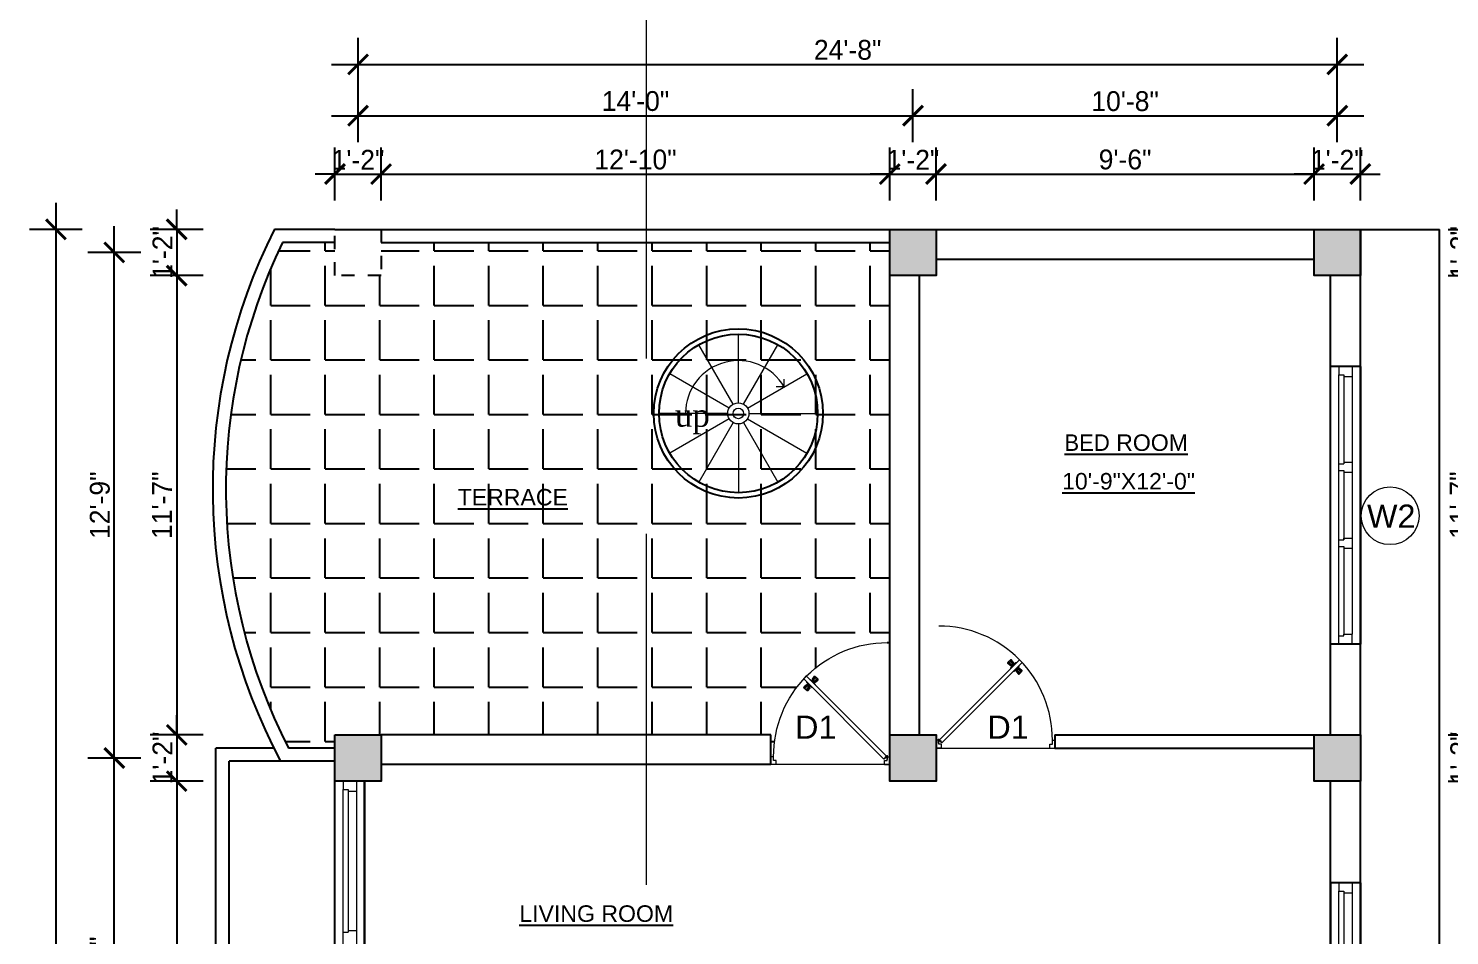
# Model space of a CAD drawing. Header units: inches. Extents: x 1397 to 20304, y -27267 to -746.
# Drawn here: x 3307.1 to 3737.3, y -8387.2 to -8112.7 of the extents above; entities that cross this region are included whole.
import ezdxf

# ---------------------------------------------------------------- set-up
doc = ezdxf.new("R2010")
doc.units = ezdxf.units.IN
doc.header["$LTSCALE"] = 17
doc.header["$MEASUREMENT"] = 0
for name, pattern in [('21_FP_00$0$HIDDEN', [0.375, 0.25, -0.125]), ('Dash1', [0.472441, 0.23622, -0.23622]), ('PHANTOM2', [1.25, 0.625, -0.125, 0.125, -0.125, 0.125, -0.125])]:
    doc.linetypes.add(name, pattern=pattern)
for name, color, linetype, lineweight in [('aa_section_line', 2, 'PHANTOM2', 13), ('DOOR & WIN', 1, 'Continuous', 25), ('ELEVATION', 7, 'Continuous', 25), ('gradient hatch', 9, 'Continuous', 9), ('OUTLINE', 1, 'Continuous', 25), ('PUERTAS', 7, 'Continuous', 9), ('TEXT', 231, 'Continuous', 20), ('WINDOW FRAME PLAN', 162, 'Continuous', 18)]:
    doc.layers.add(name, color=color, linetype=linetype, lineweight=lineweight)
doc.styles.add('7 INCH', font='times.ttf', dxfattribs={"height": 7})
doc.styles.add('ARCHITECTURE', font='stylu.ttf')
doc.styles.add('DIMTEXT', font='arial.ttf', dxfattribs={"height": 6})
doc.dimstyles.new('8 SCALE', dxfattribs={"dimscale": 0, "dimtxt": 6, "dimasz": 6, "dimexe": 8, "dimexo": 8, "dimgap": 1.25, "dimtad": 1, "dimdec": 0, "dimzin": 3, "dimdsep": 46, "dimlunit": 4, "dimtxsty": 'ARCHITECTURE', "dimblk": 'ARCHTICK', "dimcen": 8, "dimdle": 8, "dimclrd": 5, "dimclre": 5, "dimclrt": 7, "dimadec": 0, "dimazin": 0, "dimtfac": 0.75, "dimtdec": 0, "dimtix": 1, "dimtmove": 2, "dimatfit": 3, "dimldrblk": 'ARCHTICK', "dimfxl": 8, "dimfxlon": 1, "dimtolj": 1, "dimtzin": 0, "dimlwd": -1, "dimlwe": -1, "dimarcsym": 0})
pattern_1 = [(0, (-5496.587, -7503.508), (0, 16.5), [12, -4.5]), (90, (-5496.587, -7503.508), (-16.5, 1e-15), [12, -4.5])]

# ---------------------------------------------------------------- blocks, each defined once
blk = doc.blocks.new('3ft')
at = {"layer": 'PUERTAS', "color": 6}
for p, q in [((1.01, 2.52), (25.23, 26.74)), ((26.05, 25.92), (1.77, 1.64)), ((26.05, 25.92), (25.23, 26.74)), ((0, 2.4), (0, 0)), ((0.72, 2.4), (0, 2.4)), ((1.6, 0), (0, 0)), ((0.72, 1.52), (0.72, 2.44)), ((0.8, 1.52), (0.72, 1.52)), ((0.8, 1.52), (0.8, 2.41)), ((0.8, 1.2), (0.8, 1.52)), ((1.6, 1.2), (0.8, 1.2)), ((1.57, 1.84), (0.94, 2.47)), ((1.63, 1.89), (0.97, 2.55)), ((1.63, 1.89), (1.57, 1.84)), ((1.77, 1.64), (1.57, 1.84)), ((1.6, 0), (1.6, 1.2)), ((34.4, 0), (34.4, 1.2)), ((34.4, 1.2), (35.2, 1.2)), ((34.4, 0), (36, 0)), ((35.2, 1.2), (35.2, 2.4)), ((35.2, 2.4), (36, 2.4)), ((36, 0), (36, 2.4))]:
    blk.add_line(p, q, dxfattribs=at)
at = {"layer": 'PUERTAS', "color": 1}
for p, q in [((21.67, 25.73), (22.17, 26.23)), ((21.7, 25.82), (22.14, 26.26)), ((21.73, 25.79), (21.7, 25.82)), ((22.58, 26.7), (22.14, 26.26)), ((22.67, 26.73), (22.17, 26.23)), ((22.61, 26.67), (22.58, 26.7)), ((23.45, 25.91), (22.79, 26.73)), ((22.49, 24.95), (21.67, 25.61)), ((22.6, 24.96), (23.02, 25.38)), ((22.61, 24.25), (22.92, 24.72)), ((22.62, 24.13), (22.61, 24.14)), ((22.7, 25.07), (22.71, 25.06)), ((22.82, 25.06), (23.08, 25.32)), ((22.94, 24.95), (22.83, 25.07)), ((22.92, 24.72), (22.92, 24.72)), ((22.93, 24.94), (23.19, 25.21)), ((22.93, 24.84), (22.93, 24.83)), ((23.44, 25.81), (23.02, 25.38)), ((23.34, 25.58), (23.08, 25.32)), ((23.46, 25.47), (23.19, 25.21)), ((23.33, 25.7), (23.34, 25.69)), ((23.45, 25.46), (23.33, 25.57)), ((23.44, 23.31), (23.45, 23.3)), ((23.56, 23.3), (24.03, 23.61)), ((23.57, 25.47), (23.57, 25.47)), ((24.15, 25.79), (23.68, 25.48)), ((23.68, 25.48), (23.68, 25.48)), ((24.03, 23.61), (24.03, 23.62)), ((24.14, 23.62), (24.14, 23.62)), ((24.25, 23.62), (24.51, 23.89)), ((24.27, 25.78), (24.26, 25.79)), ((24.26, 23.29), (24.69, 23.71)), ((24.26, 23.63), (24.37, 23.52)), ((24.26, 23.18), (24.92, 22.37)), ((24.37, 23.52), (24.63, 23.77)), ((24.37, 23.4), (24.37, 23.4)), ((24.78, 24.15), (24.51, 23.89)), ((24.89, 24.03), (24.63, 23.77)), ((25.11, 24.14), (24.69, 23.71)), ((24.77, 24.14), (24.88, 24.03)), ((24.79, 24.38), (24.78, 24.37)), ((24.78, 24.26), (24.78, 24.26)), ((25.1, 24.84), (24.79, 24.38)), ((25, 24.03), (25, 24.03)), ((25.04, 22.36), (25.54, 22.86)), ((25.09, 24.96), (25.1, 24.95)), ((25.1, 22.42), (25.13, 22.39)), ((25.13, 22.39), (25.57, 22.83)), ((25.22, 24.14), (26.03, 23.48)), ((26.04, 23.37), (25.54, 22.86)), ((26.01, 23.27), (25.57, 22.83)), ((25.98, 23.3), (26.01, 23.27))]:
    blk.add_line(p, q, dxfattribs=at)
at = {"layer": 'PUERTAS', "color": 8}
for p, q in [((22.74, 25.1), (21.84, 25.9)), ((22.13, 26.28), (21.98, 26.13)), ((22.88, 25.24), (22.01, 26.06)), ((22.13, 26.28), (22.27, 26.42)), ((22.29, 26.41), (22.27, 26.42)), ((23.16, 25.52), (22.34, 26.39)), ((23.3, 25.66), (22.5, 26.56)), ((23.41, 25.77), (22.65, 26.71)), ((23.46, 25.83), (22.72, 26.75)), ((22.57, 24.94), (21.65, 25.68)), ((22.63, 24.99), (21.69, 25.75)), ((22.69, 24.32), (23.02, 24.83)), ((22.95, 24.96), (22.84, 25.07)), ((22.98, 24.99), (22.86, 25.1)), ((23.03, 25.04), (22.91, 25.15)), ((22.91, 24.53), (23.1, 24.91)), ((23.11, 25.12), (22.99, 25.23)), ((23.13, 24.76), (23.18, 24.99)), ((23.28, 25.3), (23.17, 25.41)), ((23.36, 25.37), (23.25, 25.49)), ((23.31, 24.94), (23.28, 25.08)), ((23.41, 25.43), (23.3, 25.54)), ((23.46, 25.09), (23.32, 25.13)), ((23.44, 25.45), (23.33, 25.56)), ((23.64, 25.27), (23.41, 25.22)), ((23.87, 25.49), (23.49, 25.3)), ((24.08, 25.71), (23.57, 25.38)), ((23.63, 23.38), (24.14, 23.72)), ((23.84, 23.6), (24.22, 23.79)), ((24.07, 23.82), (24.3, 23.88)), ((24.25, 24), (24.39, 23.97)), ((24.25, 23.26), (24.99, 22.34)), ((24.27, 23.64), (24.38, 23.53)), ((24.3, 23.67), (24.41, 23.56)), ((24.3, 23.32), (25.06, 22.38)), ((24.35, 23.72), (24.46, 23.61)), ((24.4, 24.15), (24.43, 24.01)), ((24.41, 23.43), (25.2, 22.53)), ((24.43, 23.8), (24.54, 23.69)), ((24.58, 24.33), (24.52, 24.1)), ((24.55, 23.57), (25.37, 22.7)), ((24.6, 23.97), (24.72, 23.86)), ((24.8, 24.56), (24.61, 24.18)), ((25.02, 24.77), (24.68, 24.26)), ((24.68, 24.05), (24.79, 23.94)), ((24.73, 24.1), (24.85, 23.99)), ((24.76, 24.13), (24.87, 24.02)), ((24.83, 23.85), (25.7, 23.03)), ((24.97, 23.99), (25.87, 23.2)), ((25.08, 24.1), (26.02, 23.34)), ((25.14, 24.15), (26.06, 23.41)), ((25.58, 22.82), (25.43, 22.67)), ((25.58, 22.82), (25.73, 22.97)), ((25.72, 22.98), (25.73, 22.97)), ((0, 0), (36, 0))]:
    blk.add_line(p, q, dxfattribs=at)
at = {"layer": 'PUERTAS', "color": 2}
for p, q in [((21.99, 26.11), (21.98, 26.13)), ((25.42, 22.68), (25.43, 22.67))]:
    blk.add_line(p, q, dxfattribs=at)
at = {"layer": 'PUERTAS', "color": 6}
for radius in [0.155, 0.0752]:
    blk.add_circle((0.82, 2.56), radius, dxfattribs=at)
blk.add_arc((0.82, 2.56), 34.38, 359.7285, 90.0333, dxfattribs=at)
at = {"layer": 'PUERTAS', "color": 1}
for centre, start, end in [((22.73, 26.68), 38.9236, 135), ((23.39, 25.86), 315, 38.9236), ((22.54, 25.01), 231.0764, 315), ((22.67, 24.2), 135, 225), ((22.77, 25.12), 225, 315), ((22.99, 24.89), 135, 219.7428), ((22.87, 24.78), 315, 39.7428), ((23.28, 25.63), 315, 45), ((23.51, 23.36), 225, 315), ((23.51, 25.41), 50.2572, 135), ((23.62, 25.53), 230.2572, 315), ((24.09, 23.56), 50.2572, 135), ((24.2, 23.68), 230.2572, 315), ((24.2, 25.73), 45, 135), ((24.32, 23.23), 135, 218.9236), ((24.42, 23.46), 135, 225), ((24.84, 24.31), 135, 219.7428), ((24.72, 24.21), 315, 39.7428), ((24.94, 23.98), 45, 135), ((24.98, 22.42), 218.9236, 315), ((25.04, 24.89), 315, 45), ((25.17, 24.08), 51.0764, 135), ((25.98, 23.42), 315, 51.0764)]:
    blk.add_arc(centre, 0.08, start, end, dxfattribs=at)
blk = doc.blocks.new('*U2798')
at = {"color": 3, "xscale": -1}
blk.add_blockref('3ft', (42, 0), dxfattribs=at)
blk = doc.blocks.new('DFFDFD')
at = {"layer": 'DOOR & WIN'}
for p, q in [((-13646.78, -2252.33), (-13646.78, -2168.33)), ((-13637.78, -2168.33), (-13646.78, -2168.33)), ((-13637.78, -2168.33), (-13637.78, -2252.33)), ((-13637.78, -2252.33), (-13646.78, -2252.33)), ((-13637.78, -2252.33), (-13646.78, -2252.33))]:
    blk.add_line(p, q, dxfattribs=at)
at = {"layer": 'WINDOW FRAME PLAN'}
for p, q in [((-13644.28, -2168.33), (-13644.28, -2170.83)), ((-13640.28, -2168.33), (-13640.28, -2171.33)), ((-13644.28, -2249.83), (-13644.28, -2170.83)), ((-13644.28, -2170.83), (-13642.78, -2170.83)), ((-13642.78, -2170.83), (-13642.78, -2171.33)), ((-13642.78, -2171.33), (-13642.78, -2197.83)), ((-13642.78, -2171.33), (-13640.28, -2171.33)), ((-13640.28, -2171.33), (-13640.28, -2249.33)), ((-13644.28, -2197.83), (-13642.78, -2197.83)), ((-13642.78, -2197.33), (-13640.28, -2197.33)), ((-13644.28, -2199.83), (-13642.78, -2199.83)), ((-13642.78, -2199.83), (-13642.78, -2200.33)), ((-13642.78, -2199.83), (-13642.78, -2220.83)), ((-13642.78, -2200.33), (-13640.28, -2200.33)), ((-13644.28, -2220.83), (-13642.78, -2220.83)), ((-13644.28, -2222.83), (-13642.78, -2222.83)), ((-13642.78, -2220.33), (-13640.28, -2220.33)), ((-13642.78, -2220.83), (-13642.78, -2220.33)), ((-13642.78, -2222.83), (-13642.78, -2249.33)), ((-13642.78, -2223.33), (-13640.28, -2223.33)), ((-13644.28, -2252.33), (-13644.28, -2249.83)), ((-13644.28, -2249.83), (-13642.78, -2249.83)), ((-13642.78, -2249.33), (-13640.28, -2249.33)), ((-13642.78, -2249.83), (-13642.78, -2249.33)), ((-13640.28, -2252.33), (-13640.28, -2249.33))]:
    blk.add_line(p, q, dxfattribs=at)
blk = doc.blocks.new('ffddd')
at = {"layer": 'DOOR & WIN'}
for p, q in [((-13345.31, -2388.07), (-13345.31, -2316.07)), ((-13336.31, -2316.07), (-13345.31, -2316.07)), ((-13336.31, -2316.07), (-13336.31, -2388.07)), ((-13336.31, -2388.07), (-13345.31, -2388.07)), ((-13336.31, -2388.07), (-13345.31, -2388.07))]:
    blk.add_line(p, q, dxfattribs=at)
at = {"layer": 'WINDOW FRAME PLAN'}
for p, q in [((-13342.81, -2316.07), (-13342.81, -2318.57)), ((-13342.81, -2385.57), (-13342.81, -2318.57)), ((-13342.81, -2318.57), (-13341.31, -2318.57)), ((-13341.31, -2318.57), (-13341.31, -2319.07)), ((-13338.81, -2316.07), (-13338.81, -2319.07)), ((-13341.31, -2319.07), (-13341.31, -2339.57)), ((-13341.31, -2319.07), (-13338.81, -2319.07)), ((-13338.81, -2319.07), (-13338.81, -2385.07)), ((-13342.81, -2339.57), (-13341.31, -2339.57)), ((-13341.31, -2339.07), (-13338.81, -2339.07)), ((-13342.81, -2341.57), (-13341.31, -2341.57)), ((-13341.31, -2341.57), (-13341.31, -2342.07)), ((-13341.31, -2341.57), (-13341.31, -2362.57)), ((-13341.31, -2342.07), (-13338.81, -2342.07)), ((-13341.31, -2362.07), (-13338.81, -2362.07)), ((-13341.31, -2362.57), (-13341.31, -2362.07)), ((-13342.81, -2362.57), (-13341.31, -2362.57)), ((-13342.81, -2364.57), (-13341.31, -2364.57)), ((-13341.31, -2364.57), (-13341.31, -2385.57)), ((-13341.31, -2365.07), (-13338.81, -2365.07)), ((-13342.81, -2388.07), (-13342.81, -2385.57)), ((-13342.81, -2385.57), (-13341.31, -2385.57)), ((-13341.31, -2385.07), (-13338.81, -2385.07)), ((-13341.31, -2385.57), (-13341.31, -2385.07)), ((-13338.81, -2388.07), (-13338.81, -2385.07))]:
    blk.add_line(p, q, dxfattribs=at)
blk = doc.blocks.new('_ArchTick')
at = {"color": 0, "linetype": 'ByBlock', "const_width": 0.15}
blk.add_lwpolyline([(-0.5, -0.5), (0.5, 0.5)], dxfattribs=at)
blk = doc.blocks.new('*D2887')
at = {"layer": 'Defpoints', "color": 0, "transparency": 16777216}
for p in [(3413.87, -8156.74), (3399.87, -8173.48), (3413.87, -8173.48)]:
    blk.add_point(p, dxfattribs=at)
at = {"layer": 'OUTLINE', "color": 5, "transparency": 16777216}
for p, q in [((3399.87, -8164.74), (3399.87, -8148.74)), ((3413.87, -8164.74), (3413.87, -8148.74)), ((3399.87, -8156.74), (3393.87, -8156.74)), ((3399.87, -8156.74), (3413.87, -8156.74)), ((3413.87, -8156.74), (3419.87, -8156.74))]:
    blk.add_line(p, q, dxfattribs=at)
at = {"layer": 'OUTLINE', "color": 5, "transparency": 16777216, "xscale": 6, "yscale": 6, "zscale": 6}
blk.add_blockref('_ArchTick', (3399.87, -8156.74), dxfattribs=at)
at = {"layer": 'OUTLINE', "color": 5, "transparency": 16777216, "xscale": 6, "yscale": 6, "zscale": 6, "rotation": 180}
blk.add_blockref('_ArchTick', (3413.87, -8156.74), dxfattribs=at)
at = {"layer": 'OUTLINE', "color": 7, "transparency": 16777216, "insert": (3406.87, -8152.43), "char_height": 6, "attachment_point": 5, "style": 'ARCHITECTURE'}
blk.add_mtext('\\A1;1\'-2"', dxfattribs=at)
blk = doc.blocks.new('*D2888')
at = {"layer": 'Defpoints', "color": 0, "transparency": 16777216}
for p in [(3567.87, -8156.74), (3413.87, -8173.48), (3567.87, -8173.48)]:
    blk.add_point(p, dxfattribs=at)
at = {"layer": 'OUTLINE', "color": 5, "transparency": 16777216}
for p, q in [((3413.87, -8164.74), (3413.87, -8148.74)), ((3567.87, -8164.74), (3567.87, -8148.74)), ((3405.87, -8156.74), (3575.87, -8156.74))]:
    blk.add_line(p, q, dxfattribs=at)
at = {"layer": 'OUTLINE', "color": 5, "transparency": 16777216, "xscale": 6, "yscale": 6, "zscale": 6, "rotation": 180}
blk.add_blockref('_ArchTick', (3413.87, -8156.74), dxfattribs=at)
at = {"layer": 'OUTLINE', "color": 5, "transparency": 16777216, "xscale": 6, "yscale": 6, "zscale": 6}
blk.add_blockref('_ArchTick', (3567.87, -8156.74), dxfattribs=at)
at = {"layer": 'OUTLINE', "color": 7, "transparency": 16777216, "insert": (3490.87, -8152.38), "char_height": 6, "attachment_point": 5, "style": 'ARCHITECTURE'}
blk.add_mtext('\\A1;12\'-10"', dxfattribs=at)
blk = doc.blocks.new('*D2889')
at = {"layer": 'Defpoints', "color": 0, "transparency": 16777216}
for p in [(3581.87, -8156.74), (3567.87, -8173.48), (3581.87, -8173.48)]:
    blk.add_point(p, dxfattribs=at)
at = {"layer": 'OUTLINE', "color": 5, "transparency": 16777216}
for p, q in [((3567.87, -8164.74), (3567.87, -8148.74)), ((3581.87, -8164.74), (3581.87, -8148.74)), ((3567.87, -8156.74), (3561.87, -8156.74)), ((3567.87, -8156.74), (3581.87, -8156.74)), ((3581.87, -8156.74), (3587.87, -8156.74))]:
    blk.add_line(p, q, dxfattribs=at)
at = {"layer": 'OUTLINE', "color": 5, "transparency": 16777216, "xscale": 6, "yscale": 6, "zscale": 6}
blk.add_blockref('_ArchTick', (3567.87, -8156.74), dxfattribs=at)
at = {"layer": 'OUTLINE', "color": 5, "transparency": 16777216, "xscale": 6, "yscale": 6, "zscale": 6, "rotation": 180}
blk.add_blockref('_ArchTick', (3581.87, -8156.74), dxfattribs=at)
at = {"layer": 'OUTLINE', "color": 7, "transparency": 16777216, "insert": (3574.87, -8152.43), "char_height": 6, "attachment_point": 5, "style": 'ARCHITECTURE'}
blk.add_mtext('\\A1;1\'-2"', dxfattribs=at)
blk = doc.blocks.new('*D2890')
at = {"layer": 'Defpoints', "color": 0, "transparency": 16777216}
for p in [(3696.33, -8156.74), (3581.87, -8173.48), (3696.33, -8173.48)]:
    blk.add_point(p, dxfattribs=at)
at = {"layer": 'OUTLINE', "color": 5, "transparency": 16777216}
for p, q in [((3581.87, -8164.74), (3581.87, -8148.74)), ((3696.33, -8164.74), (3696.33, -8148.74)), ((3573.87, -8156.74), (3704.33, -8156.74))]:
    blk.add_line(p, q, dxfattribs=at)
at = {"layer": 'OUTLINE', "color": 5, "transparency": 16777216, "xscale": 6, "yscale": 6, "zscale": 6, "rotation": 180}
blk.add_blockref('_ArchTick', (3581.87, -8156.74), dxfattribs=at)
at = {"layer": 'OUTLINE', "color": 5, "transparency": 16777216, "xscale": 6, "yscale": 6, "zscale": 6}
blk.add_blockref('_ArchTick', (3696.33, -8156.74), dxfattribs=at)
at = {"layer": 'OUTLINE', "color": 7, "transparency": 16777216, "insert": (3639.1, -8152.37), "char_height": 6, "attachment_point": 5, "style": 'ARCHITECTURE'}
blk.add_mtext('\\A1;9\'-6"', dxfattribs=at)
blk = doc.blocks.new('*D2891')
at = {"layer": 'Defpoints', "color": 0, "transparency": 16777216}
for p in [(3710.33, -8156.74), (3696.33, -8173.48), (3710.33, -8173.48)]:
    blk.add_point(p, dxfattribs=at)
at = {"layer": 'OUTLINE', "color": 5, "transparency": 16777216}
for p, q in [((3696.33, -8164.74), (3696.33, -8148.74)), ((3710.33, -8164.74), (3710.33, -8148.74)), ((3696.33, -8156.74), (3690.33, -8156.74)), ((3696.33, -8156.74), (3710.33, -8156.74)), ((3710.33, -8156.74), (3716.33, -8156.74))]:
    blk.add_line(p, q, dxfattribs=at)
at = {"layer": 'OUTLINE', "color": 5, "transparency": 16777216, "xscale": 6, "yscale": 6, "zscale": 6}
blk.add_blockref('_ArchTick', (3696.33, -8156.74), dxfattribs=at)
at = {"layer": 'OUTLINE', "color": 5, "transparency": 16777216, "xscale": 6, "yscale": 6, "zscale": 6, "rotation": 180}
blk.add_blockref('_ArchTick', (3710.33, -8156.74), dxfattribs=at)
at = {"layer": 'OUTLINE', "color": 7, "transparency": 16777216, "insert": (3703.33, -8152.43), "char_height": 6, "attachment_point": 5, "style": 'ARCHITECTURE'}
blk.add_mtext('\\A1;1\'-2"', dxfattribs=at)
blk = doc.blocks.new('*D2892')
at = {"layer": 'Defpoints', "color": 0, "transparency": 16777216}
for p in [(3574.87, -8139.1), (3406.87, -8180.48), (3574.87, -8180.48)]:
    blk.add_point(p, dxfattribs=at)
at = {"layer": 'OUTLINE', "color": 5, "transparency": 16777216}
for p, q in [((3406.87, -8147.1), (3406.87, -8131.1)), ((3574.87, -8147.1), (3574.87, -8131.1)), ((3398.87, -8139.1), (3582.87, -8139.1))]:
    blk.add_line(p, q, dxfattribs=at)
at = {"layer": 'OUTLINE', "color": 5, "transparency": 16777216, "xscale": 6, "yscale": 6, "zscale": 6, "rotation": 180}
blk.add_blockref('_ArchTick', (3406.87, -8139.1), dxfattribs=at)
at = {"layer": 'OUTLINE', "color": 5, "transparency": 16777216, "xscale": 6, "yscale": 6, "zscale": 6}
blk.add_blockref('_ArchTick', (3574.87, -8139.1), dxfattribs=at)
at = {"layer": 'OUTLINE', "color": 7, "transparency": 16777216, "insert": (3490.87, -8134.69), "char_height": 6, "attachment_point": 5, "style": 'ARCHITECTURE'}
blk.add_mtext('\\A1;14\'-0"', dxfattribs=at)
blk = doc.blocks.new('*D2893')
at = {"layer": 'Defpoints', "color": 0, "transparency": 16777216}
for p in [(3703.33, -8139.1), (3574.87, -8180.48), (3703.33, -8180.48)]:
    blk.add_point(p, dxfattribs=at)
at = {"layer": 'OUTLINE', "color": 5, "transparency": 16777216}
for p, q in [((3574.87, -8147.1), (3574.87, -8131.1)), ((3703.33, -8147.1), (3703.33, -8131.1)), ((3566.87, -8139.1), (3711.33, -8139.1))]:
    blk.add_line(p, q, dxfattribs=at)
at = {"layer": 'OUTLINE', "color": 5, "transparency": 16777216, "xscale": 6, "yscale": 6, "zscale": 6, "rotation": 180}
blk.add_blockref('_ArchTick', (3574.87, -8139.1), dxfattribs=at)
at = {"layer": 'OUTLINE', "color": 5, "transparency": 16777216, "xscale": 6, "yscale": 6, "zscale": 6}
blk.add_blockref('_ArchTick', (3703.33, -8139.1), dxfattribs=at)
at = {"layer": 'OUTLINE', "color": 7, "transparency": 16777216, "insert": (3639.1, -8134.72), "char_height": 6, "attachment_point": 5, "style": 'ARCHITECTURE'}
blk.add_mtext('\\A1;10\'-8"', dxfattribs=at)
blk = doc.blocks.new('*D2894')
at = {"layer": 'Defpoints', "color": 0, "transparency": 16777216}
for p in [(3703.33, -8123.57), (3406.87, -8180.48), (3703.33, -8180.48)]:
    blk.add_point(p, dxfattribs=at)
at = {"layer": 'OUTLINE', "color": 5, "transparency": 16777216}
for p, q in [((3406.87, -8131.57), (3406.87, -8115.57)), ((3703.33, -8131.57), (3703.33, -8115.57)), ((3398.87, -8123.57), (3711.33, -8123.57))]:
    blk.add_line(p, q, dxfattribs=at)
at = {"layer": 'OUTLINE', "color": 5, "transparency": 16777216, "xscale": 6, "yscale": 6, "zscale": 6, "rotation": 180}
blk.add_blockref('_ArchTick', (3406.87, -8123.57), dxfattribs=at)
at = {"layer": 'OUTLINE', "color": 5, "transparency": 16777216, "xscale": 6, "yscale": 6, "zscale": 6}
blk.add_blockref('_ArchTick', (3703.33, -8123.57), dxfattribs=at)
at = {"layer": 'OUTLINE', "color": 7, "transparency": 16777216, "insert": (3555.1, -8119.19), "char_height": 6, "attachment_point": 5, "style": 'ARCHITECTURE'}
blk.add_mtext('\\A1;24\'-8"', dxfattribs=at)
blk = doc.blocks.new('*D2895')
at = {"layer": 'Defpoints', "color": 0, "transparency": 16777216}
for p in [(3710.33, -8173.48), (3710.33, -8187.48), (3744.87, -8187.48)]:
    blk.add_point(p, dxfattribs=at)
at = {"layer": 'OUTLINE', "color": 5, "transparency": 16777216}
for p, q in [((3744.87, -8173.48), (3744.87, -8167.48)), ((3736.87, -8173.48), (3752.87, -8173.48)), ((3744.87, -8173.48), (3744.87, -8187.48)), ((3736.87, -8187.48), (3752.87, -8187.48)), ((3744.87, -8187.48), (3744.87, -8193.48))]:
    blk.add_line(p, q, dxfattribs=at)
at = {"layer": 'OUTLINE', "color": 5, "transparency": 16777216, "xscale": 6, "yscale": 6, "zscale": 6}
for p, rotation in [((3744.87, -8173.48), 270), ((3744.87, -8187.48), 90)]:
    blk.add_blockref('_ArchTick', p, dxfattribs=dict(at, rotation=rotation))
at = {"layer": 'OUTLINE', "color": 7, "transparency": 16777216, "insert": (3740.56, -8180.48), "char_height": 6, "attachment_point": 5, "rotation": 90, "style": 'ARCHITECTURE'}
blk.add_mtext('\\A1;1\'-2"', dxfattribs=at)
blk = doc.blocks.new('*D2896')
at = {"layer": 'Defpoints', "color": 0, "transparency": 16777216}
for p in [(3710.33, -8187.48), (3710.33, -8326.48), (3744.87, -8326.48)]:
    blk.add_point(p, dxfattribs=at)
at = {"layer": 'OUTLINE', "color": 5, "transparency": 16777216}
for p, q in [((3744.87, -8179.48), (3744.87, -8334.48)), ((3736.87, -8187.48), (3752.87, -8187.48)), ((3736.87, -8326.48), (3752.87, -8326.48))]:
    blk.add_line(p, q, dxfattribs=at)
at = {"layer": 'OUTLINE', "color": 5, "transparency": 16777216, "xscale": 6, "yscale": 6, "zscale": 6}
for p, rotation in [((3744.87, -8187.48), 90), ((3744.87, -8326.48), 270)]:
    blk.add_blockref('_ArchTick', p, dxfattribs=dict(at, rotation=rotation))
at = {"layer": 'OUTLINE', "color": 7, "transparency": 16777216, "insert": (3740.41, -8256.98), "char_height": 6, "attachment_point": 5, "rotation": 90, "style": 'ARCHITECTURE'}
blk.add_mtext('\\A1;11\'-7"', dxfattribs=at)
blk = doc.blocks.new('*D2897')
at = {"layer": 'Defpoints', "color": 0, "transparency": 16777216}
for p in [(3710.33, -8326.48), (3710.33, -8340.48), (3744.87, -8340.48)]:
    blk.add_point(p, dxfattribs=at)
at = {"layer": 'OUTLINE', "color": 5, "transparency": 16777216}
for p, q in [((3744.87, -8326.48), (3744.87, -8320.48)), ((3736.87, -8326.48), (3752.87, -8326.48)), ((3744.87, -8326.48), (3744.87, -8340.48)), ((3736.87, -8340.48), (3752.87, -8340.48)), ((3744.87, -8340.48), (3744.87, -8346.48))]:
    blk.add_line(p, q, dxfattribs=at)
at = {"layer": 'OUTLINE', "color": 5, "transparency": 16777216, "xscale": 6, "yscale": 6, "zscale": 6}
for p, rotation in [((3744.87, -8326.48), 270), ((3744.87, -8340.48), 90)]:
    blk.add_blockref('_ArchTick', p, dxfattribs=dict(at, rotation=rotation))
at = {"layer": 'OUTLINE', "color": 7, "transparency": 16777216, "insert": (3740.56, -8333.48), "char_height": 6, "attachment_point": 5, "rotation": 90, "style": 'ARCHITECTURE'}
blk.add_mtext('\\A1;1\'-2"', dxfattribs=at)
blk = doc.blocks.new('*D2898')
at = {"layer": 'Defpoints', "color": 0, "transparency": 16777216}
for p in [(3710.33, -8340.48), (3710.33, -8454.96), (3744.87, -8454.96)]:
    blk.add_point(p, dxfattribs=at)
at = {"layer": 'OUTLINE', "color": 5, "transparency": 16777216}
for p, q in [((3744.87, -8332.48), (3744.87, -8462.96)), ((3736.87, -8340.48), (3752.87, -8340.48)), ((3736.87, -8454.96), (3752.87, -8454.96))]:
    blk.add_line(p, q, dxfattribs=at)
at = {"layer": 'OUTLINE', "color": 5, "transparency": 16777216, "xscale": 6, "yscale": 6, "zscale": 6}
for p, rotation in [((3744.87, -8340.48), 90), ((3744.87, -8454.96), 270)]:
    blk.add_blockref('_ArchTick', p, dxfattribs=dict(at, rotation=rotation))
at = {"layer": 'OUTLINE', "color": 7, "transparency": 16777216, "insert": (3740.51, -8397.72), "char_height": 6, "attachment_point": 5, "rotation": 90, "style": 'ARCHITECTURE'}
blk.add_mtext('\\A1;9\'-6"', dxfattribs=at)
blk = doc.blocks.new('*D2902')
at = {"layer": 'Defpoints', "color": 0, "transparency": 16777216}
for p in [(3703.33, -8180.48), (3703.33, -8333.48), (3765.35, -8333.48)]:
    blk.add_point(p, dxfattribs=at)
at = {"layer": 'OUTLINE', "color": 5, "transparency": 16777216}
for p, q in [((3765.35, -8172.48), (3765.35, -8244.83)), ((3757.35, -8180.48), (3773.35, -8180.48)), ((3765.35, -8341.48), (3765.35, -8269.12)), ((3757.35, -8333.48), (3773.35, -8333.48))]:
    blk.add_line(p, q, dxfattribs=at)
at = {"layer": 'OUTLINE', "color": 5, "transparency": 16777216, "xscale": 6, "yscale": 6, "zscale": 6}
for p, rotation in [((3765.35, -8180.48), 90), ((3765.35, -8333.48), 270)]:
    blk.add_blockref('_ArchTick', p, dxfattribs=dict(at, rotation=rotation))
at = {"layer": 'OUTLINE', "color": 7, "transparency": 16777216, "insert": (3765.35, -8256.98), "char_height": 6, "attachment_point": 5, "rotation": 90, "style": 'ARCHITECTURE'}
blk.add_mtext('\\A1;12\'-9"', dxfattribs=at)
blk = doc.blocks.new('*D2903')
at = {"layer": 'Defpoints', "color": 0, "transparency": 16777216}
for p in [(3703.33, -8333.48), (3703.33, -8461.96), (3765.35, -8461.96)]:
    blk.add_point(p, dxfattribs=at)
at = {"layer": 'OUTLINE', "color": 5, "transparency": 16777216}
for p, q in [((3765.35, -8325.48), (3765.35, -8469.96)), ((3757.35, -8333.48), (3773.35, -8333.48)), ((3757.35, -8461.96), (3773.35, -8461.96))]:
    blk.add_line(p, q, dxfattribs=at)
at = {"layer": 'OUTLINE', "color": 5, "transparency": 16777216, "xscale": 6, "yscale": 6, "zscale": 6}
for p, rotation in [((3765.35, -8333.48), 90), ((3765.35, -8461.96), 270)]:
    blk.add_blockref('_ArchTick', p, dxfattribs=dict(at, rotation=rotation))
at = {"layer": 'OUTLINE', "color": 7, "transparency": 16777216, "insert": (3760.98, -8397.72), "char_height": 6, "attachment_point": 5, "rotation": 90, "style": 'ARCHITECTURE'}
blk.add_mtext('\\A1;10\'-8"', dxfattribs=at)
blk = doc.blocks.new('*D2905')
at = {"layer": 'Defpoints', "color": 0, "transparency": 16777216}
for p in [(3710.33, -8173.48), (3783.08, -8173.48), (3710.33, -8633.48)]:
    blk.add_point(p, dxfattribs=at)
at = {"layer": 'OUTLINE', "color": 5, "transparency": 16777216}
for p, q in [((3783.08, -8641.48), (3783.08, -8165.48)), ((3775.08, -8173.48), (3791.08, -8173.48)), ((3775.08, -8633.48), (3791.08, -8633.48))]:
    blk.add_line(p, q, dxfattribs=at)
at = {"layer": 'OUTLINE', "color": 5, "transparency": 16777216, "xscale": 6, "yscale": 6, "zscale": 6}
for p, rotation in [((3783.08, -8173.48), 90), ((3783.08, -8633.48), 270)]:
    blk.add_blockref('_ArchTick', p, dxfattribs=dict(at, rotation=rotation))
at = {"layer": 'OUTLINE', "color": 7, "transparency": 16777216, "insert": (3778.69, -8403.48), "char_height": 6, "attachment_point": 5, "rotation": 90, "style": 'ARCHITECTURE'}
blk.add_mtext('\\A1;38\'-4"', dxfattribs=at)
blk = doc.blocks.new('*D2906')
at = {"layer": 'Defpoints', "color": 0, "transparency": 16777216}
for p in [(3399.87, -8173.48), (3351.97, -8187.48), (3399.87, -8187.48)]:
    blk.add_point(p, dxfattribs=at)
at = {"layer": 'OUTLINE', "color": 5, "transparency": 16777216}
for p, q in [((3351.97, -8173.48), (3351.97, -8167.48)), ((3359.97, -8173.48), (3343.97, -8173.48)), ((3351.97, -8173.48), (3351.97, -8187.48)), ((3359.97, -8187.48), (3343.97, -8187.48)), ((3351.97, -8187.48), (3351.97, -8193.48))]:
    blk.add_line(p, q, dxfattribs=at)
at = {"layer": 'OUTLINE', "color": 5, "transparency": 16777216, "xscale": 6, "yscale": 6, "zscale": 6}
for p, rotation in [((3351.97, -8173.48), 270), ((3351.97, -8187.48), 90)]:
    blk.add_blockref('_ArchTick', p, dxfattribs=dict(at, rotation=rotation))
at = {"layer": 'OUTLINE', "color": 7, "transparency": 16777216, "insert": (3347.66, -8180.48), "char_height": 6, "attachment_point": 5, "rotation": 90, "style": 'ARCHITECTURE'}
blk.add_mtext('\\A1;1\'-2"', dxfattribs=at)
blk = doc.blocks.new('*D2907')
at = {"layer": 'Defpoints', "color": 0, "transparency": 16777216}
for p in [(3399.87, -8187.48), (3351.97, -8326.48), (3399.87, -8326.48)]:
    blk.add_point(p, dxfattribs=at)
at = {"layer": 'OUTLINE', "color": 5, "transparency": 16777216}
for p, q in [((3351.97, -8179.48), (3351.97, -8334.48)), ((3359.97, -8187.48), (3343.97, -8187.48)), ((3359.97, -8326.48), (3343.97, -8326.48))]:
    blk.add_line(p, q, dxfattribs=at)
at = {"layer": 'OUTLINE', "color": 5, "transparency": 16777216, "xscale": 6, "yscale": 6, "zscale": 6}
for p, rotation in [((3351.97, -8187.48), 90), ((3351.97, -8326.48), 270)]:
    blk.add_blockref('_ArchTick', p, dxfattribs=dict(at, rotation=rotation))
at = {"layer": 'OUTLINE', "color": 7, "transparency": 16777216, "insert": (3347.51, -8256.98), "char_height": 6, "attachment_point": 5, "rotation": 90, "style": 'ARCHITECTURE'}
blk.add_mtext('\\A1;11\'-7"', dxfattribs=at)
blk = doc.blocks.new('*D2908')
at = {"layer": 'Defpoints', "color": 0, "transparency": 16777216}
for p in [(3399.87, -8326.48), (3351.97, -8340.48), (3399.87, -8340.48)]:
    blk.add_point(p, dxfattribs=at)
at = {"layer": 'OUTLINE', "color": 5, "transparency": 16777216}
for p, q in [((3351.97, -8326.48), (3351.97, -8320.48)), ((3359.97, -8326.48), (3343.97, -8326.48)), ((3351.97, -8326.48), (3351.97, -8340.48)), ((3359.97, -8340.48), (3343.97, -8340.48)), ((3351.97, -8340.48), (3351.97, -8346.48))]:
    blk.add_line(p, q, dxfattribs=at)
at = {"layer": 'OUTLINE', "color": 5, "transparency": 16777216, "xscale": 6, "yscale": 6, "zscale": 6}
for p, rotation in [((3351.97, -8326.48), 270), ((3351.97, -8340.48), 90)]:
    blk.add_blockref('_ArchTick', p, dxfattribs=dict(at, rotation=rotation))
at = {"layer": 'OUTLINE', "color": 7, "transparency": 16777216, "insert": (3347.66, -8333.48), "char_height": 6, "attachment_point": 5, "rotation": 90, "style": 'ARCHITECTURE'}
blk.add_mtext('\\A1;1\'-2"', dxfattribs=at)
blk = doc.blocks.new('*D2909')
at = {"layer": 'Defpoints', "color": 0, "transparency": 16777216}
for p in [(3399.87, -8340.48), (3351.97, -8454.96), (3399.87, -8454.96)]:
    blk.add_point(p, dxfattribs=at)
at = {"layer": 'OUTLINE', "color": 5, "transparency": 16777216}
for p, q in [((3351.97, -8332.48), (3351.97, -8462.96)), ((3359.97, -8340.48), (3343.97, -8340.48)), ((3359.97, -8454.96), (3343.97, -8454.96))]:
    blk.add_line(p, q, dxfattribs=at)
at = {"layer": 'OUTLINE', "color": 5, "transparency": 16777216, "xscale": 6, "yscale": 6, "zscale": 6}
for p, rotation in [((3351.97, -8340.48), 90), ((3351.97, -8454.96), 270)]:
    blk.add_blockref('_ArchTick', p, dxfattribs=dict(at, rotation=rotation))
at = {"layer": 'OUTLINE', "color": 7, "transparency": 16777216, "insert": (3347.61, -8397.72), "char_height": 6, "attachment_point": 5, "rotation": 90, "style": 'ARCHITECTURE'}
blk.add_mtext('\\A1;9\'-6"', dxfattribs=at)
blk = doc.blocks.new('*D2914')
at = {"layer": 'Defpoints', "color": 0, "transparency": 16777216}
for p in [(3333.07, -8333.48), (3406.87, -8333.48), (3406.87, -8461.96)]:
    blk.add_point(p, dxfattribs=at)
at = {"layer": 'OUTLINE', "color": 5, "transparency": 16777216}
for p, q in [((3333.07, -8469.96), (3333.07, -8325.48)), ((3341.07, -8333.48), (3325.07, -8333.48)), ((3341.07, -8461.96), (3325.07, -8461.96))]:
    blk.add_line(p, q, dxfattribs=at)
at = {"layer": 'OUTLINE', "color": 5, "transparency": 16777216, "xscale": 6, "yscale": 6, "zscale": 6}
for p, rotation in [((3333.07, -8333.48), 90), ((3333.07, -8461.96), 270)]:
    blk.add_blockref('_ArchTick', p, dxfattribs=dict(at, rotation=rotation))
at = {"layer": 'OUTLINE', "color": 7, "transparency": 16777216, "insert": (3328.7, -8397.72), "char_height": 6, "attachment_point": 5, "rotation": 90, "style": 'ARCHITECTURE'}
blk.add_mtext('\\A1;10\'-8"', dxfattribs=at)
blk = doc.blocks.new('*D2915')
at = {"layer": 'Defpoints', "color": 0, "transparency": 16777216}
for p in [(3333.07, -8180.48), (3406.87, -8180.48), (3406.87, -8333.48)]:
    blk.add_point(p, dxfattribs=at)
at = {"layer": 'OUTLINE', "color": 5, "transparency": 16777216}
for p, q in [((3333.07, -8341.48), (3333.07, -8172.48)), ((3341.07, -8180.48), (3325.07, -8180.48)), ((3341.07, -8333.48), (3325.07, -8333.48))]:
    blk.add_line(p, q, dxfattribs=at)
at = {"layer": 'OUTLINE', "color": 5, "transparency": 16777216, "xscale": 6, "yscale": 6, "zscale": 6}
for p, rotation in [((3333.07, -8180.48), 90), ((3333.07, -8333.48), 270)]:
    blk.add_blockref('_ArchTick', p, dxfattribs=dict(at, rotation=rotation))
at = {"layer": 'OUTLINE', "color": 7, "transparency": 16777216, "insert": (3328.72, -8256.98), "char_height": 6, "attachment_point": 5, "rotation": 90, "style": 'ARCHITECTURE'}
blk.add_mtext('\\A1;12\'-9"', dxfattribs=at)
blk = doc.blocks.new('*D2916')
at = {"layer": 'Defpoints', "color": 0, "transparency": 16777216}
for p in [(3399.87, -8173.48), (3315.4, -8633.48), (3399.87, -8633.48)]:
    blk.add_point(p, dxfattribs=at)
at = {"layer": 'OUTLINE', "color": 5, "transparency": 16777216}
for p, q in [((3315.4, -8165.48), (3315.4, -8641.48)), ((3323.4, -8173.48), (3307.4, -8173.48)), ((3323.4, -8633.48), (3307.4, -8633.48))]:
    blk.add_line(p, q, dxfattribs=at)
at = {"layer": 'OUTLINE', "color": 5, "transparency": 16777216, "xscale": 6, "yscale": 6, "zscale": 6}
for p, rotation in [((3315.4, -8173.48), 90), ((3315.4, -8633.48), 270)]:
    blk.add_blockref('_ArchTick', p, dxfattribs=dict(at, rotation=rotation))
at = {"layer": 'OUTLINE', "color": 7, "transparency": 16777216, "insert": (3311.02, -8403.48), "char_height": 6, "attachment_point": 5, "rotation": 90, "style": 'ARCHITECTURE'}
blk.add_mtext('\\A1;38\'-4"', dxfattribs=at)
blk = doc.blocks.new('*U2797')
at = {"color": 3, "xscale": -1}
blk.add_blockref('3ft', (42, 0), dxfattribs=at)
blk = doc.blocks.new('RST')
for p, q in [((0, 3.2), (0, 24)), ((-1.6, 2.77), (-12, 20.78)), ((1.6, 2.77), (12, 20.78)), ((-2.77, 1.6), (-20.78, 12)), ((2.77, 1.6), (20.78, 12)), ((3.2, 0), (24, 0)), ((-3.2, 0), (-24, 0)), ((-2.77, -1.6), (-20.78, -12)), ((-1.6, -2.77), (-12, -20.78)), ((0, -3.2), (0, -24)), ((1.6, -2.77), (12, -20.78)), ((2.77, -1.6), (20.78, -12))]:
    blk.add_line(p, q)
at = {"color": 4}
for q in [(13.86, 10.37), (11.47, 8)]:
    blk.add_line((13.86, 8), q, dxfattribs=at)
for radius in [3.2, 1.6]:
    blk.add_circle((0, 0), radius)
blk.add_arc((0, 0), 16, 30, 180, dxfattribs=at)
at = {"layer": 'ELEVATION'}
for radius in [25.6, 24]:
    blk.add_circle((0, 0), radius, dxfattribs=at)
at = {"layer": 'TEXT', "style": '7 INCH'}
blk.add_text('up', height=7, dxfattribs=at).set_placement((-19.2, -4.02))

msp = doc.modelspace()

# ---------------------------------------------------------------- hatches: boundary and pattern name
at = {"layer": 'DOOR & WIN'}
h = msp.add_hatch(color=256, dxfattribs=at)
h.dxf.hatch_style = 1
h.paths.add_polyline_path([(3581.87, -8173.48), (3567.87, -8173.48), (3567.87, -8187.48), (3581.87, -8187.48)])
h = msp.add_hatch(color=256, dxfattribs=at)
h.dxf.hatch_style = 1
h.paths.add_polyline_path([(3710.33, -8173.48), (3696.33, -8173.48), (3696.33, -8187.48), (3710.33, -8187.48)])
h = msp.add_hatch(color=256, dxfattribs=at)
h.dxf.hatch_style = 1
h.paths.add_polyline_path([(3413.87, -8326.48), (3399.87, -8326.48), (3399.87, -8340.48), (3413.87, -8340.48)])
h = msp.add_hatch(color=256, dxfattribs=at)
h.dxf.hatch_style = 1
h.paths.add_polyline_path([(3581.87, -8326.48), (3567.87, -8326.48), (3567.87, -8340.48), (3581.87, -8340.48)])
h = msp.add_hatch(color=256, dxfattribs=at)
h.dxf.hatch_style = 1
h.paths.add_polyline_path([(3710.33, -8326.48), (3696.33, -8326.48), (3696.33, -8340.48), (3710.33, -8340.48)])
at = {"layer": 'OUTLINE'}
h = msp.add_hatch(dxfattribs=at)
h.set_pattern_fill('ANGLE', color=8, scale=60)
h.set_pattern_definition(pattern_1)
h.paths.add_polyline_path([(3494.1, -8177.48), (3413.87, -8177.48), (3413.87, -8187.48), (3399.87, -8187.48), (3399.87, -8177.48), (3384.04, -8177.48, 0.236304), (3385.86, -8330.48), (3399.87, -8330.48), (3399.87, -8326.48), (3413.87, -8326.48), (3494.09, -8326.48)])
h.paths.add_polyline_path([(3435.9, -8259.35), (3471.77, -8259.35), (3471.77, -8249.05), (3435.9, -8249.05)], flags=24)
h = msp.add_hatch(dxfattribs=at)
h.set_pattern_fill('ANGLE', color=8, scale=60)
h.set_pattern_definition(pattern_1)
h.paths.add_polyline_path([(3494.09, -8326.48), (3531.87, -8326.48), (3532.67, -8332.91, -0.414043), (3567.03, -8298.53), (3567.87, -8298.53), (3567.87, -8187.48), (3567.87, -8177.48), (3494.1, -8177.48)])

# ---------------------------------------------------------------- linework, layer by layer
at = {"layer": 'aa_section_line', "linetype": '21_FP_00$0$HIDDEN', "ltscale": 25}
msp.add_line((3494.1, -8106.28), (3494.09, -8722.85), dxfattribs=at)
at = {"layer": 'DOOR & WIN'}
for p, q in [((3399.87, -8173.48), (3710.33, -8173.48)), ((3710.33, -8326.48), (3710.33, -8173.48)), ((3734.33, -8651.48), (3734.33, -8173.48)), ((3413.87, -8177.48), (3567.87, -8177.48)), ((3581.87, -8182.48), (3696.33, -8182.48)), ((3701.33, -8326.48), (3701.33, -8187.48)), ((3617.87, -8326.48), (3696.33, -8326.48)), ((3363.87, -8468.96), (3363.87, -8330.48)), ((3617.87, -8330.48), (3696.33, -8330.48)), ((3367.87, -8464.96), (3367.87, -8334.48)), ((3399.87, -8434.72), (3399.87, -8340.48)), ((3408.87, -8340.48), (3399.87, -8340.48)), ((3408.87, -8452.96), (3408.87, -8340.48)), ((3408.87, -8340.48), (3408.87, -8362.72)), ((3701.33, -8454.96), (3701.33, -8340.48)), ((3710.33, -8633.48), (3710.33, -8340.48)), ((3408.87, -8362.72), (3408.87, -8434.72))]:
    msp.add_line(p, q, dxfattribs=at)
at = {"layer": 'DOOR & WIN', "color": 6, "linetype": 'Dash1'}
msp.add_lwpolyline([(3399.87, -8173.48), (3413.87, -8173.48), (3413.87, -8187.48), (3399.87, -8187.48)], close=True, dxfattribs=at)
at = {"layer": 'OUTLINE'}
for p, q in [((3399.87, -8173.48), (3381.56, -8173.48)), ((3710.33, -8173.48), (3734.33, -8173.48)), ((3399.87, -8177.48), (3384.04, -8177.48)), ((3567.87, -8326.48), (3567.87, -8187.48)), ((3576.87, -8326.48), (3576.87, -8187.48)), ((3567.07, -8298.53), (3567.87, -8298.53)), ((3531.87, -8326.48), (3413.87, -8326.48)), ((3531.87, -8335.48), (3531.87, -8326.48)), ((3617.87, -8326.48), (3617.87, -8330.48)), ((3381.37, -8330.48), (3363.87, -8330.48)), ((3399.87, -8330.48), (3385.86, -8330.48)), ((3399.87, -8334.48), (3367.87, -8334.48)), ((3531.87, -8335.48), (3413.87, -8335.48))]:
    msp.add_line(p, q, dxfattribs=at)
for points in [[(3567.87, -8173.48), (3581.87, -8173.48), (3581.87, -8187.48), (3567.87, -8187.48)], [(3696.33, -8173.48), (3710.33, -8173.48), (3710.33, -8187.48), (3696.33, -8187.48)], [(3399.87, -8326.48), (3413.87, -8326.48), (3413.87, -8340.48), (3399.87, -8340.48)], [(3567.87, -8326.48), (3581.87, -8326.48), (3581.87, -8340.48), (3567.87, -8340.48)], [(3696.33, -8326.48), (3710.33, -8326.48), (3710.33, -8340.48), (3696.33, -8340.48)]]:
    msp.add_lwpolyline(points, close=True, dxfattribs=at)
for radius, start, end in [(174.92, 153.2669, 208.0728), (170.92, 154.09, 207.2712)]:
    msp.add_arc((3537.78, -8252.16), radius, start, end, dxfattribs=at)
at = {"layer": 'TEXT'}
msp.add_circle((3719.34, -8260.15), 8.75, dxfattribs=at)
at = {"layer": 'WINDOW FRAME PLAN'}
for p, q in [((3402.37, -8340.48), (3402.37, -8342.98)), ((3406.37, -8340.48), (3406.37, -8343.48)), ((3402.37, -8452.46), (3402.37, -8342.98)), ((3402.37, -8342.98), (3403.87, -8342.98)), ((3403.87, -8342.98), (3403.87, -8343.48)), ((3403.87, -8343.48), (3403.87, -8386.22)), ((3403.87, -8343.48), (3406.37, -8343.48)), ((3406.37, -8343.48), (3406.37, -8451.96)), ((3402.37, -8386.22), (3403.87, -8386.22)), ((3403.87, -8385.72), (3406.37, -8385.72))]:
    msp.add_line(p, q, dxfattribs=at)

# ---------------------------------------------------------------- block references
at = {"layer": 'DOOR & WIN', "xscale": -1}
msp.add_blockref('*U2798', (3623.87, -8330.48), dxfattribs=at)
at = {"layer": 'DOOR & WIN'}
msp.add_blockref('*U2797', (3525.87, -8335.48), dxfattribs=at)
at = {"layer": 'gradient hatch'}
msp.add_blockref('RST', (3522.01, -8229.19), dxfattribs=at)
at = {"layer": 'OUTLINE'}
for name, p in [('DFFDFD', (17348.11, -6046.65)), ('ffddd', (17046.65, -6055.19))]:
    msp.add_blockref(name, p, dxfattribs=at)

# ---------------------------------------------------------------- texts
at = {"layer": 'DOOR & WIN', "char_height": 5, "attachment_point": 5}
for s, insert in [('{\\L\\C7;BED\\fArial TUR|b0|i0|c162|p34; ROOM}', (3639.42, -8238.07)), ('{\\fArial TUR|b0|i0|c0|p34;\\L\\C7;10\'-9"X12\'-0"}', (3640.14, -8249.75)), ('{\\fArial TUR|b0|i0|c0|p34;\\L\\C7;TERRACE}', (3453.73, -8254.58)), ('{\\fArial TUR|b0|i0|c162|p34;\\L\\C7;LIVING ROOM}', (3478.98, -8380.6))]:
    msp.add_mtext(s, dxfattribs=dict(at, insert=insert))
at = {"layer": 'TEXT', "style": 'DIMTEXT'}
for s, p in [('W2', (3712.34, -8263.78)), ('D1', (3539.2, -8327.65)), ('D1', (3597.42, -8327.65))]:
    msp.add_text(s, height=7, rotation=360, dxfattribs=at).set_placement(p)

# ---------------------------------------------------------------- dimensions: what is measured, and where the dimension line sits
at = {"layer": 'OUTLINE'}
for base, p1, p2, picture, middle in [((3703.33, -8123.57), (3406.87, -8180.48), (3703.33, -8180.48), '*D2894', (3555.1, -8119.19)), ((3574.87, -8139.1), (3406.87, -8180.48), (3574.87, -8180.48), '*D2892', (3490.87, -8134.69)), ((3703.33, -8139.1), (3574.87, -8180.48), (3703.33, -8180.48), '*D2893', (3639.1, -8134.72)), ((3413.87, -8156.74), (3399.87, -8173.48), (3413.87, -8173.48), '*D2887', (3406.87, -8152.43)), ((3567.87, -8156.74), (3413.87, -8173.48), (3567.87, -8173.48), '*D2888', (3490.87, -8152.38)), ((3581.87, -8156.74), (3567.87, -8173.48), (3581.87, -8173.48), '*D2889', (3574.87, -8152.43)), ((3696.33, -8156.74), (3581.87, -8173.48), (3696.33, -8173.48), '*D2890', (3639.1, -8152.37)), ((3710.33, -8156.74), (3696.33, -8173.48), (3710.33, -8173.48), '*D2891', (3703.33, -8152.43))]:
    dim = msp.add_linear_dim(base=base, p1=p1, p2=p2, dimstyle='8 SCALE', override={"dimscale": 1}, dxfattribs=at)
    dim.commit()
    dim.dimension.update_dxf_attribs({"geometry": picture, "text_midpoint": middle})
for base, p1, p2, override, picture, middle in [((3315.4, -8633.48), (3399.87, -8173.48), (3399.87, -8633.48), {"dimscale": 1}, '*D2916', (3311.02, -8403.48)), ((3783.08, -8173.48), (3710.33, -8633.48), (3710.33, -8173.48), {"dimscale": 1}, '*D2905', (3778.69, -8403.48)), ((3351.97, -8187.48), (3399.87, -8173.48), (3399.87, -8187.48), {"dimscale": 1}, '*D2906', (3347.66, -8180.48)), ((3744.87, -8187.48), (3710.33, -8173.48), (3710.33, -8187.48), {"dimscale": 1}, '*D2895', (3740.56, -8180.48)), ((3333.07, -8180.48), (3406.87, -8333.48), (3406.87, -8180.48), {"dimscale": 1}, '*D2915', (3328.72, -8256.98)), ((3765.35, -8333.48), (3703.33, -8180.48), (3703.33, -8333.48), {"dimscale": 1, "dimtad": 0}, '*D2902', (3765.35, -8256.98)), ((3351.97, -8326.48), (3399.87, -8187.48), (3399.87, -8326.48), {"dimscale": 1}, '*D2907', (3347.51, -8256.98)), ((3744.87, -8326.48), (3710.33, -8187.48), (3710.33, -8326.48), {"dimscale": 1}, '*D2896', (3740.41, -8256.98)), ((3351.97, -8340.48), (3399.87, -8326.48), (3399.87, -8340.48), {"dimscale": 1}, '*D2908', (3347.66, -8333.48)), ((3744.87, -8340.48), (3710.33, -8326.48), (3710.33, -8340.48), {"dimscale": 1}, '*D2897', (3740.56, -8333.48)), ((3333.07, -8333.48), (3406.87, -8461.96), (3406.87, -8333.48), {"dimscale": 1}, '*D2914', (3328.7, -8397.72)), ((3765.35, -8461.96), (3703.33, -8333.48), (3703.33, -8461.96), {"dimscale": 1}, '*D2903', (3760.98, -8397.72)), ((3351.97, -8454.96), (3399.87, -8340.48), (3399.87, -8454.96), {"dimscale": 1}, '*D2909', (3347.61, -8397.72)), ((3744.87, -8454.96), (3710.33, -8340.48), (3710.33, -8454.96), {"dimscale": 1}, '*D2898', (3740.51, -8397.72))]:
    dim = msp.add_linear_dim(base=base, p1=p1, p2=p2, angle=90, dimstyle='8 SCALE', override=override, dxfattribs=at)
    dim.commit()
    dim.dimension.update_dxf_attribs({"geometry": picture, "text_midpoint": middle})

doc.saveas('drawing.dxf')
